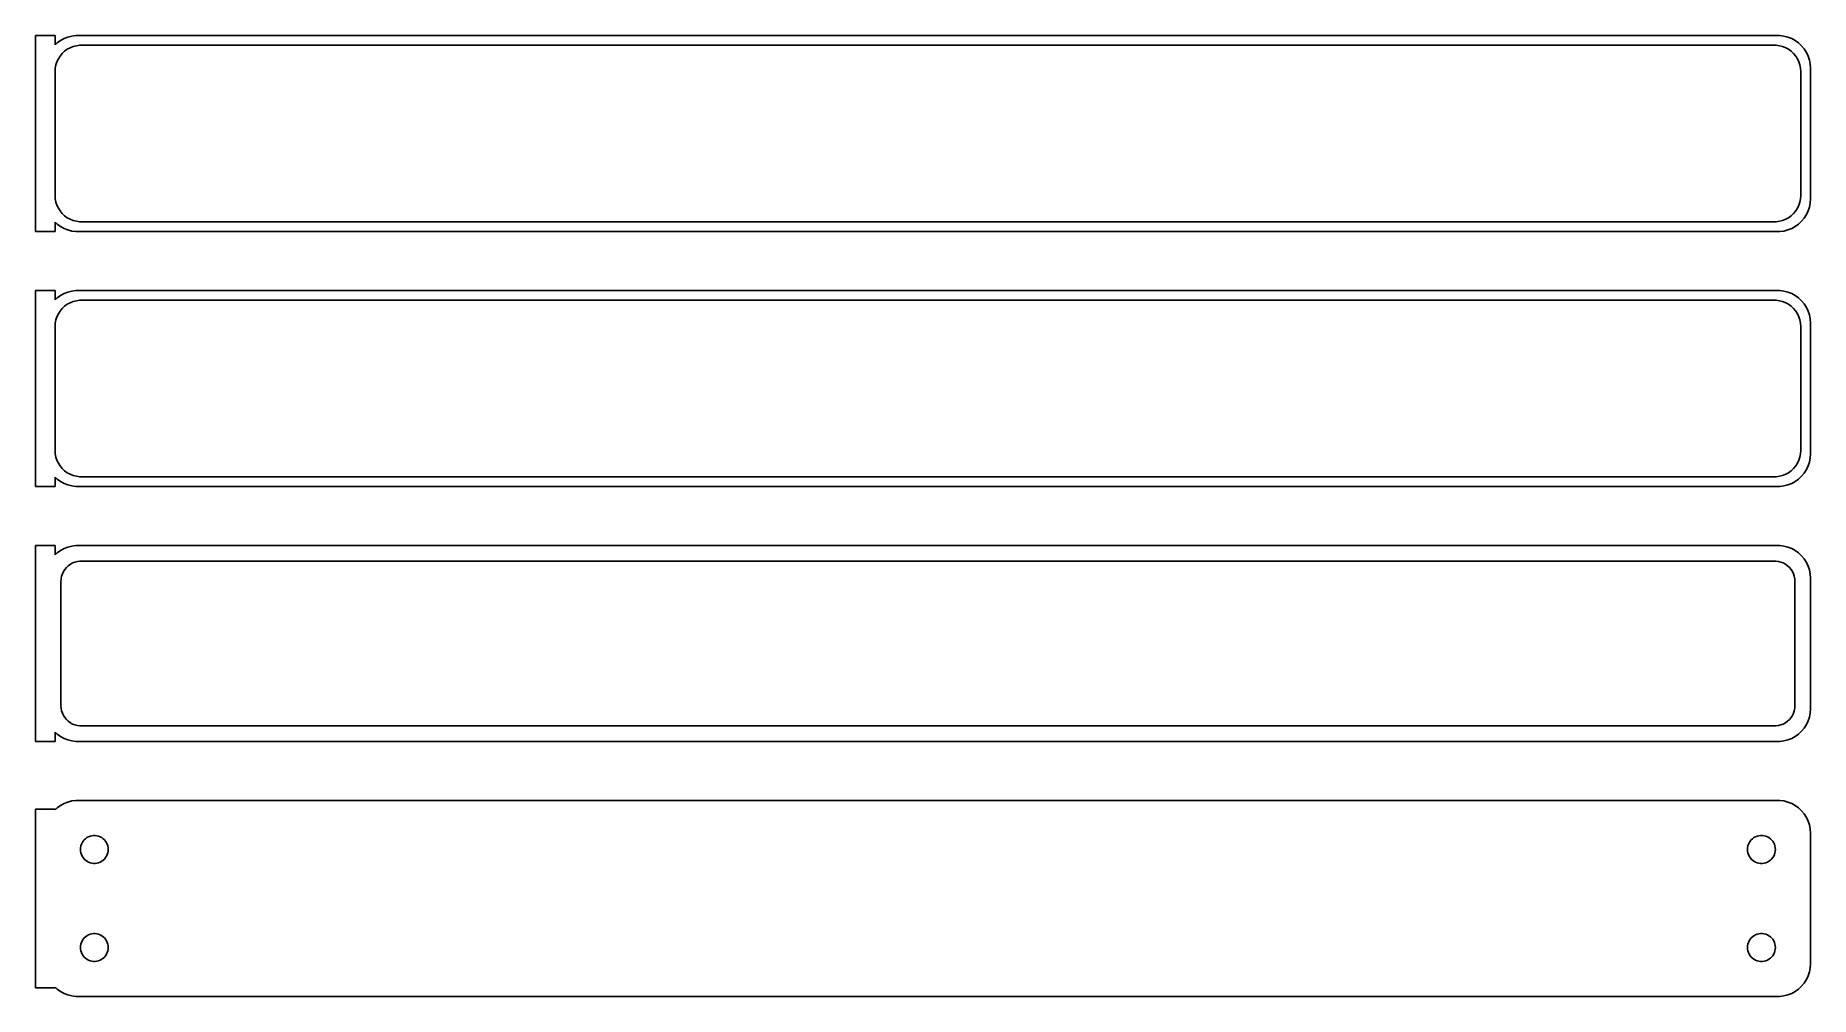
# Model space of a CAD drawing. Header units: metres. Extents: x -136 to 135, y 141 to 288.
import ezdxf

# ---------------------------------------------------------------- set-up
doc = ezdxf.new("R2010")
doc.units = ezdxf.units.M

msp = doc.modelspace()

# ---------------------------------------------------------------- linework, layer by layer
for p, q in [((-133.5, 287.99), (-136.5, 287.99)), ((-136.5, 287.99), (-136.5, 258.01)), ((-133.5, 286.559), (-133.5, 287.99)), ((-130.937, 287.911), (-131.545, 287.755)), ((-130.314, 287.99), (-130.937, 287.911)), ((130.314, 287.99), (-130.314, 287.99)), ((130.937, 287.911), (130.314, 287.99)), ((131.545, 287.755), (130.937, 287.911)), ((-133.187, 286.853), (-133.5, 286.559)), ((-132.679, 287.222), (-133.187, 286.853)), ((-132.736, 284.851), (-132.416, 285.238)), ((-132.129, 287.524), (-132.679, 287.222)), ((-132.416, 285.238), (-132.05, 285.582)), ((-131.545, 287.755), (-132.129, 287.524)), ((-132.05, 285.582), (-131.643, 285.877)), ((-131.643, 285.877), (-131.203, 286.119)), ((-131.203, 286.119), (-130.736, 286.304)), ((-130.736, 286.304), (-130.25, 286.429)), ((-130.25, 286.429), (-129.751, 286.492)), ((-129.751, 286.492), (129.751, 286.492)), ((129.751, 286.492), (130.25, 286.429)), ((130.25, 286.429), (130.736, 286.304)), ((130.736, 286.304), (131.203, 286.119)), ((131.203, 286.119), (131.643, 285.877)), ((132.129, 287.524), (131.545, 287.755)), ((131.643, 285.877), (132.05, 285.582)), ((132.05, 285.582), (132.416, 285.238)), ((132.679, 287.222), (132.129, 287.524)), ((132.416, 285.238), (132.736, 284.851)), ((133.187, 286.853), (132.679, 287.222)), ((133.645, 286.423), (133.187, 286.853)), ((134.045, 285.939), (133.645, 286.423)), ((134.382, 285.409), (134.045, 285.939)), ((134.649, 284.841), (134.382, 285.409)), ((-133.5, 282.5), (-133.468, 283.001)), ((-133.5, 263.5), (-133.5, 282.5)), ((-133.468, 283.001), (-133.374, 283.495)), ((-133.374, 283.495), (-133.219, 283.972)), ((-133.219, 283.972), (-133.005, 284.427)), ((-133.005, 284.427), (-132.736, 284.851)), ((132.736, 284.851), (133.005, 284.427)), ((133.005, 284.427), (133.219, 283.972)), ((133.219, 283.972), (133.374, 283.495)), ((133.374, 283.495), (133.468, 283.001)), ((133.468, 283.001), (133.5, 282.5)), ((133.5, 282.5), (133.5, 263.5)), ((134.843, 284.243), (134.649, 284.841)), ((134.961, 283.627), (134.843, 284.243)), ((135, 283), (134.961, 283.627)), ((135, 263), (135, 283)), ((-133.468, 262.999), (-133.5, 263.5)), ((133.5, 263.5), (133.468, 262.999)), ((-133.374, 262.505), (-133.468, 262.999)), ((-133.219, 262.028), (-133.374, 262.505)), ((-133.005, 261.573), (-133.219, 262.028)), ((-132.736, 261.149), (-133.005, 261.573)), ((-132.416, 260.762), (-132.736, 261.149)), ((-132.05, 260.418), (-132.416, 260.762)), ((132.416, 260.762), (132.05, 260.418)), ((132.736, 261.149), (132.416, 260.762)), ((133.005, 261.573), (132.736, 261.149)), ((133.219, 262.028), (133.005, 261.573)), ((133.374, 262.505), (133.219, 262.028)), ((133.468, 262.999), (133.374, 262.505)), ((134.382, 260.591), (134.649, 261.159)), ((134.649, 261.159), (134.843, 261.757)), ((134.843, 261.757), (134.961, 262.373)), ((134.961, 262.373), (135, 263)), ((-136.5, 258.01), (-133.5, 258.01)), ((-133.5, 259.441), (-133.187, 259.147)), ((-133.5, 258.01), (-133.5, 259.441)), ((-133.187, 259.147), (-132.679, 258.778)), ((-132.679, 258.778), (-132.129, 258.476)), ((-132.129, 258.476), (-131.545, 258.245)), ((-131.643, 260.123), (-132.05, 260.418)), ((-131.203, 259.881), (-131.643, 260.123)), ((-131.545, 258.245), (-130.937, 258.089)), ((-130.736, 259.696), (-131.203, 259.881)), ((-130.937, 258.089), (-130.314, 258.01)), ((-130.25, 259.571), (-130.736, 259.696)), ((-130.314, 258.01), (130.314, 258.01)), ((-129.751, 259.508), (-130.25, 259.571)), ((129.751, 259.508), (-129.751, 259.508)), ((130.25, 259.571), (129.751, 259.508)), ((130.736, 259.696), (130.25, 259.571)), ((130.314, 258.01), (130.937, 258.089)), ((131.203, 259.881), (130.736, 259.696)), ((130.937, 258.089), (131.545, 258.245)), ((131.643, 260.123), (131.203, 259.881)), ((131.545, 258.245), (132.129, 258.476)), ((132.05, 260.418), (131.643, 260.123)), ((132.129, 258.476), (132.679, 258.778)), ((132.679, 258.778), (133.187, 259.147)), ((133.187, 259.147), (133.645, 259.577)), ((133.645, 259.577), (134.045, 260.061)), ((134.045, 260.061), (134.382, 260.591)), ((-133.5, 248.99), (-136.5, 248.99)), ((-136.5, 248.99), (-136.5, 219.01)), ((-133.5, 247.559), (-133.5, 248.99)), ((-133.187, 247.853), (-133.5, 247.559)), ((-132.679, 248.222), (-133.187, 247.853)), ((-132.129, 248.524), (-132.679, 248.222)), ((-131.545, 248.755), (-132.129, 248.524)), ((-131.643, 246.877), (-131.203, 247.119)), ((-130.937, 248.911), (-131.545, 248.755)), ((-131.203, 247.119), (-130.736, 247.304)), ((-130.314, 248.99), (-130.937, 248.911)), ((-130.736, 247.304), (-130.25, 247.429)), ((130.314, 248.99), (-130.314, 248.99)), ((-130.25, 247.429), (-129.751, 247.492)), ((-129.751, 247.492), (129.751, 247.492)), ((129.751, 247.492), (130.25, 247.429)), ((130.25, 247.429), (130.736, 247.304)), ((130.937, 248.911), (130.314, 248.99)), ((130.736, 247.304), (131.203, 247.119)), ((131.545, 248.755), (130.937, 248.911)), ((131.203, 247.119), (131.643, 246.877)), ((132.129, 248.524), (131.545, 248.755)), ((132.679, 248.222), (132.129, 248.524)), ((133.187, 247.853), (132.679, 248.222)), ((133.645, 247.423), (133.187, 247.853)), ((134.045, 246.939), (133.645, 247.423)), ((-133.468, 244.001), (-133.374, 244.495)), ((-133.374, 244.495), (-133.219, 244.972)), ((-133.219, 244.972), (-133.005, 245.427)), ((-133.005, 245.427), (-132.736, 245.851)), ((-132.736, 245.851), (-132.416, 246.238)), ((-132.416, 246.238), (-132.05, 246.582)), ((-132.05, 246.582), (-131.643, 246.877)), ((131.643, 246.877), (132.05, 246.582)), ((132.05, 246.582), (132.416, 246.238)), ((132.416, 246.238), (132.736, 245.851)), ((132.736, 245.851), (133.005, 245.427)), ((133.005, 245.427), (133.219, 244.972)), ((133.219, 244.972), (133.374, 244.495)), ((133.374, 244.495), (133.468, 244.001)), ((134.382, 246.409), (134.045, 246.939)), ((134.649, 245.841), (134.382, 246.409)), ((134.843, 245.243), (134.649, 245.841)), ((134.961, 244.627), (134.843, 245.243)), ((135, 244), (134.961, 244.627)), ((-133.5, 243.5), (-133.468, 244.001)), ((-133.5, 224.5), (-133.5, 243.5)), ((133.468, 244.001), (133.5, 243.5)), ((133.5, 243.5), (133.5, 224.5)), ((135, 224), (135, 244)), ((-133.468, 223.999), (-133.5, 224.5)), ((-133.374, 223.505), (-133.468, 223.999)), ((-133.219, 223.028), (-133.374, 223.505)), ((-133.005, 222.573), (-133.219, 223.028)), ((133.219, 223.028), (133.005, 222.573)), ((133.374, 223.505), (133.219, 223.028)), ((133.468, 223.999), (133.374, 223.505)), ((133.5, 224.5), (133.468, 223.999)), ((134.649, 222.159), (134.843, 222.757)), ((134.843, 222.757), (134.961, 223.373)), ((134.961, 223.373), (135, 224)), ((-133.5, 220.441), (-133.187, 220.147)), ((-133.5, 219.01), (-133.5, 220.441)), ((-133.187, 220.147), (-132.679, 219.778)), ((-132.736, 222.149), (-133.005, 222.573)), ((-132.416, 221.762), (-132.736, 222.149)), ((-132.05, 221.418), (-132.416, 221.762)), ((-131.643, 221.123), (-132.05, 221.418)), ((-131.203, 220.881), (-131.643, 221.123)), ((-130.736, 220.696), (-131.203, 220.881)), ((-130.25, 220.571), (-130.736, 220.696)), ((-129.751, 220.508), (-130.25, 220.571)), ((129.751, 220.508), (-129.751, 220.508)), ((130.25, 220.571), (129.751, 220.508)), ((130.736, 220.696), (130.25, 220.571)), ((131.203, 220.881), (130.736, 220.696)), ((131.643, 221.123), (131.203, 220.881)), ((132.05, 221.418), (131.643, 221.123)), ((132.416, 221.762), (132.05, 221.418)), ((132.736, 222.149), (132.416, 221.762)), ((132.679, 219.778), (133.187, 220.147)), ((133.005, 222.573), (132.736, 222.149)), ((133.187, 220.147), (133.645, 220.577)), ((133.645, 220.577), (134.045, 221.061)), ((134.045, 221.061), (134.382, 221.591)), ((134.382, 221.591), (134.649, 222.159)), ((-136.5, 219.01), (-133.5, 219.01)), ((-132.679, 219.778), (-132.129, 219.476)), ((-132.129, 219.476), (-131.545, 219.245)), ((-131.545, 219.245), (-130.937, 219.089)), ((-130.937, 219.089), (-130.314, 219.01)), ((-130.314, 219.01), (130.314, 219.01)), ((130.314, 219.01), (130.937, 219.089)), ((130.937, 219.089), (131.545, 219.245)), ((131.545, 219.245), (132.129, 219.476)), ((132.129, 219.476), (132.679, 219.778)), ((-133.5, 209.979), (-136.5, 209.979)), ((-136.5, 209.979), (-136.5, 180.021)), ((-133.5, 208.559), (-133.5, 209.979)), ((-132.679, 209.222), (-133.187, 208.853)), ((-132.129, 209.524), (-132.679, 209.222)), ((-131.545, 209.755), (-132.129, 209.524)), ((-130.937, 209.911), (-131.545, 209.755)), ((-130.314, 209.99), (-130.937, 209.911)), ((130.314, 209.99), (-130.314, 209.99)), ((130.937, 209.911), (130.314, 209.99)), ((131.545, 209.755), (130.937, 209.911)), ((132.129, 209.524), (131.545, 209.755)), ((132.679, 209.222), (132.129, 209.524)), ((133.187, 208.853), (132.679, 209.222)), ((-133.187, 208.853), (-133.5, 208.559)), ((-132.018, 206.33), (-131.769, 206.631)), ((-131.769, 206.631), (-131.484, 206.899)), ((-131.484, 206.899), (-131.168, 207.128)), ((-131.168, 207.128), (-130.825, 207.317)), ((-130.825, 207.317), (-130.462, 207.461)), ((-130.462, 207.461), (-130.083, 207.558)), ((-130.083, 207.558), (-129.695, 207.607)), ((-129.695, 207.607), (129.695, 207.607)), ((129.695, 207.607), (130.083, 207.558)), ((130.083, 207.558), (130.462, 207.461)), ((130.462, 207.461), (130.825, 207.317)), ((130.825, 207.317), (131.168, 207.128)), ((131.168, 207.128), (131.484, 206.899)), ((131.484, 206.899), (131.769, 206.631)), ((131.769, 206.631), (132.018, 206.33)), ((133.645, 208.423), (133.187, 208.853)), ((134.045, 207.939), (133.645, 208.423)), ((134.382, 207.409), (134.045, 207.939)), ((134.649, 206.841), (134.382, 207.409)), ((134.843, 206.243), (134.649, 206.841)), ((-132.613, 204.5), (-132.588, 204.89)), ((-132.613, 185.5), (-132.613, 204.5)), ((-132.588, 204.89), (-132.515, 205.274)), ((-132.515, 205.274), (-132.394, 205.646)), ((-132.394, 205.646), (-132.228, 206)), ((-132.228, 206), (-132.018, 206.33)), ((132.018, 206.33), (132.228, 206)), ((132.228, 206), (132.394, 205.646)), ((132.394, 205.646), (132.515, 205.274)), ((132.515, 205.274), (132.588, 204.89)), ((132.588, 204.89), (132.613, 204.5)), ((132.613, 204.5), (132.613, 185.5)), ((134.961, 205.627), (134.843, 206.243)), ((135, 205), (134.961, 205.627)), ((135, 185), (135, 205)), ((-132.588, 185.11), (-132.613, 185.5)), ((-132.515, 184.726), (-132.588, 185.11)), ((-132.394, 184.354), (-132.515, 184.726)), ((132.515, 184.726), (132.394, 184.354)), ((132.588, 185.11), (132.515, 184.726)), ((132.613, 185.5), (132.588, 185.11)), ((134.961, 184.373), (135, 185)), ((-132.228, 184), (-132.394, 184.354)), ((-132.018, 183.67), (-132.228, 184)), ((-131.769, 183.369), (-132.018, 183.67)), ((-131.484, 183.101), (-131.769, 183.369)), ((-131.168, 182.872), (-131.484, 183.101)), ((-130.825, 182.683), (-131.168, 182.872)), ((-130.462, 182.539), (-130.825, 182.683)), ((-130.083, 182.442), (-130.462, 182.539)), ((-129.695, 182.393), (-130.083, 182.442)), ((129.695, 182.393), (-129.695, 182.393)), ((130.083, 182.442), (129.695, 182.393)), ((130.462, 182.539), (130.083, 182.442)), ((130.825, 182.683), (130.462, 182.539)), ((131.168, 182.872), (130.825, 182.683)), ((131.484, 183.101), (131.168, 182.872)), ((131.769, 183.369), (131.484, 183.101)), ((132.018, 183.67), (131.769, 183.369)), ((132.228, 184), (132.018, 183.67)), ((132.394, 184.354), (132.228, 184)), ((133.645, 181.577), (134.045, 182.061)), ((134.045, 182.061), (134.382, 182.591)), ((134.382, 182.591), (134.649, 183.159)), ((134.649, 183.159), (134.843, 183.757)), ((134.843, 183.757), (134.961, 184.373)), ((-136.5, 180.021), (-133.5, 180.021)), ((-133.5, 180.021), (-133.5, 181.441)), ((-133.5, 181.441), (-133.187, 181.147)), ((-133.187, 181.147), (-132.679, 180.778)), ((-132.679, 180.778), (-132.129, 180.476)), ((-132.129, 180.476), (-131.545, 180.245)), ((-131.545, 180.245), (-130.937, 180.089)), ((-130.937, 180.089), (-130.314, 180.01)), ((-130.314, 180.01), (130.314, 180.01)), ((130.314, 180.01), (130.937, 180.089)), ((130.937, 180.089), (131.545, 180.245)), ((131.545, 180.245), (132.129, 180.476)), ((132.129, 180.476), (132.679, 180.778)), ((132.679, 180.778), (133.187, 181.147)), ((133.187, 181.147), (133.645, 181.577)), ((-133.5, 169.653), (-136.5, 169.653)), ((-136.5, 169.653), (-136.5, 142.347)), ((-133.187, 169.853), (-133.5, 169.559)), ((-133.5, 169.559), (-133.5, 169.653)), ((-132.679, 170.222), (-133.187, 169.853)), ((-132.129, 170.524), (-132.679, 170.222)), ((-131.545, 170.755), (-132.129, 170.524)), ((-130.937, 170.911), (-131.545, 170.755)), ((-130.314, 170.99), (-130.937, 170.911)), ((130.314, 170.99), (-130.314, 170.99)), ((130.937, 170.911), (130.314, 170.99)), ((131.545, 170.755), (130.937, 170.911)), ((132.129, 170.524), (131.545, 170.755)), ((132.679, 170.222), (132.129, 170.524)), ((133.187, 169.853), (132.679, 170.222)), ((133.645, 169.423), (133.187, 169.853)), ((134.045, 168.939), (133.645, 169.423)), ((134.382, 168.409), (134.045, 168.939)), ((134.649, 167.841), (134.382, 168.409)), ((-127.9, 165.597), (-127.634, 165.631)), ((-127.634, 165.631), (-127.366, 165.631)), ((-127.366, 165.631), (-127.1, 165.597)), ((127.1, 165.597), (127.366, 165.631)), ((127.366, 165.631), (127.634, 165.631)), ((127.634, 165.631), (127.9, 165.597)), ((134.843, 167.243), (134.649, 167.841)), ((134.961, 166.627), (134.843, 167.243)), ((135, 166), (134.961, 166.627)), ((135, 146), (135, 166)), ((-129.635, 163.5), (-129.618, 163.768)), ((-129.618, 163.232), (-129.635, 163.5)), ((-129.618, 163.768), (-129.568, 164.031)), ((-129.568, 162.969), (-129.618, 163.232)), ((-129.568, 164.031), (-129.485, 164.286)), ((-129.485, 162.714), (-129.568, 162.969)), ((-129.485, 164.286), (-129.371, 164.529)), ((-129.371, 164.529), (-129.227, 164.755)), ((-129.227, 164.755), (-129.057, 164.962)), ((-129.057, 164.962), (-128.861, 165.145)), ((-128.861, 165.145), (-128.644, 165.303)), ((-128.644, 165.303), (-128.409, 165.432)), ((-128.409, 165.432), (-128.16, 165.531)), ((-128.16, 165.531), (-127.9, 165.597)), ((-127.1, 165.597), (-126.84, 165.531)), ((-126.84, 165.531), (-126.591, 165.432)), ((-126.591, 165.432), (-126.356, 165.303)), ((-126.356, 165.303), (-126.139, 165.145)), ((-126.139, 165.145), (-125.943, 164.962)), ((-125.943, 164.962), (-125.773, 164.755)), ((-125.773, 164.755), (-125.629, 164.529)), ((-125.629, 164.529), (-125.515, 164.286)), ((-125.515, 164.286), (-125.432, 164.031)), ((-125.432, 162.969), (-125.515, 162.714)), ((-125.432, 164.031), (-125.382, 163.768)), ((-125.382, 163.232), (-125.432, 162.969)), ((-125.382, 163.768), (-125.365, 163.5)), ((-125.365, 163.5), (-125.382, 163.232)), ((125.365, 163.5), (125.382, 163.768)), ((125.382, 163.232), (125.365, 163.5)), ((125.382, 163.768), (125.432, 164.031)), ((125.432, 162.969), (125.382, 163.232)), ((125.432, 164.031), (125.515, 164.286)), ((125.515, 162.714), (125.432, 162.969)), ((125.515, 164.286), (125.629, 164.529)), ((125.629, 164.529), (125.773, 164.755)), ((125.773, 164.755), (125.943, 164.962)), ((125.943, 164.962), (126.139, 165.145)), ((126.139, 165.145), (126.356, 165.303)), ((126.356, 165.303), (126.591, 165.432)), ((126.591, 165.432), (126.84, 165.531)), ((126.84, 165.531), (127.1, 165.597)), ((127.9, 165.597), (128.16, 165.531)), ((128.16, 165.531), (128.409, 165.432)), ((128.409, 165.432), (128.644, 165.303)), ((128.644, 165.303), (128.861, 165.145)), ((128.861, 165.145), (129.057, 164.962)), ((129.057, 164.962), (129.227, 164.755)), ((129.227, 164.755), (129.371, 164.529)), ((129.371, 164.529), (129.485, 164.286)), ((129.485, 164.286), (129.568, 164.031)), ((129.568, 162.969), (129.485, 162.714)), ((129.568, 164.031), (129.618, 163.768)), ((129.618, 163.232), (129.568, 162.969)), ((129.618, 163.768), (129.635, 163.5)), ((129.635, 163.5), (129.618, 163.232)), ((-129.371, 162.471), (-129.485, 162.714)), ((-129.227, 162.245), (-129.371, 162.471)), ((-129.057, 162.038), (-129.227, 162.245)), ((-128.861, 161.855), (-129.057, 162.038)), ((-128.644, 161.697), (-128.861, 161.855)), ((-128.409, 161.568), (-128.644, 161.697)), ((-128.16, 161.469), (-128.409, 161.568)), ((-127.9, 161.403), (-128.16, 161.469)), ((-127.634, 161.369), (-127.9, 161.403)), ((-127.366, 161.369), (-127.634, 161.369)), ((-127.1, 161.403), (-127.366, 161.369)), ((-126.84, 161.469), (-127.1, 161.403)), ((-126.591, 161.568), (-126.84, 161.469)), ((-126.356, 161.697), (-126.591, 161.568)), ((-126.139, 161.855), (-126.356, 161.697)), ((-125.943, 162.038), (-126.139, 161.855)), ((-125.773, 162.245), (-125.943, 162.038)), ((-125.629, 162.471), (-125.773, 162.245)), ((-125.515, 162.714), (-125.629, 162.471)), ((125.629, 162.471), (125.515, 162.714)), ((125.773, 162.245), (125.629, 162.471)), ((125.943, 162.038), (125.773, 162.245)), ((126.139, 161.855), (125.943, 162.038)), ((126.356, 161.697), (126.139, 161.855)), ((126.591, 161.568), (126.356, 161.697)), ((126.84, 161.469), (126.591, 161.568)), ((127.1, 161.403), (126.84, 161.469)), ((127.366, 161.369), (127.1, 161.403)), ((127.634, 161.369), (127.366, 161.369)), ((127.9, 161.403), (127.634, 161.369)), ((128.16, 161.469), (127.9, 161.403)), ((128.409, 161.568), (128.16, 161.469)), ((128.644, 161.697), (128.409, 161.568)), ((128.861, 161.855), (128.644, 161.697)), ((129.057, 162.038), (128.861, 161.855)), ((129.227, 162.245), (129.057, 162.038)), ((129.371, 162.471), (129.227, 162.245)), ((129.485, 162.714), (129.371, 162.471)), ((-129.485, 149.286), (-129.371, 149.529)), ((-129.371, 149.529), (-129.227, 149.755)), ((-129.227, 149.755), (-129.057, 149.962)), ((-129.057, 149.962), (-128.861, 150.145)), ((-128.861, 150.145), (-128.644, 150.303)), ((-128.644, 150.303), (-128.409, 150.432)), ((-128.409, 150.432), (-128.16, 150.531)), ((-128.16, 150.531), (-127.9, 150.597)), ((-127.9, 150.597), (-127.634, 150.631)), ((-127.634, 150.631), (-127.366, 150.631)), ((-127.366, 150.631), (-127.1, 150.597)), ((-127.1, 150.597), (-126.84, 150.531)), ((-126.84, 150.531), (-126.591, 150.432)), ((-126.591, 150.432), (-126.356, 150.303)), ((-126.356, 150.303), (-126.139, 150.145)), ((-126.139, 150.145), (-125.943, 149.962)), ((-125.943, 149.962), (-125.773, 149.755)), ((-125.773, 149.755), (-125.629, 149.529)), ((-125.629, 149.529), (-125.515, 149.286)), ((125.515, 149.286), (125.629, 149.529)), ((125.629, 149.529), (125.773, 149.755)), ((125.773, 149.755), (125.943, 149.962)), ((125.943, 149.962), (126.139, 150.145)), ((126.139, 150.145), (126.356, 150.303)), ((126.356, 150.303), (126.591, 150.432)), ((126.591, 150.432), (126.84, 150.531)), ((126.84, 150.531), (127.1, 150.597)), ((127.1, 150.597), (127.366, 150.631)), ((127.366, 150.631), (127.634, 150.631)), ((127.634, 150.631), (127.9, 150.597)), ((127.9, 150.597), (128.16, 150.531)), ((128.16, 150.531), (128.409, 150.432)), ((128.409, 150.432), (128.644, 150.303)), ((128.644, 150.303), (128.861, 150.145)), ((128.861, 150.145), (129.057, 149.962)), ((129.057, 149.962), (129.227, 149.755)), ((129.227, 149.755), (129.371, 149.529)), ((129.371, 149.529), (129.485, 149.286)), ((-129.635, 148.5), (-129.618, 148.768)), ((-129.618, 148.232), (-129.635, 148.5)), ((-129.618, 148.768), (-129.568, 149.031)), ((-129.568, 147.969), (-129.618, 148.232)), ((-129.568, 149.031), (-129.485, 149.286)), ((-129.485, 147.714), (-129.568, 147.969)), ((-129.371, 147.471), (-129.485, 147.714)), ((-129.227, 147.245), (-129.371, 147.471)), ((-129.057, 147.038), (-129.227, 147.245)), ((-128.861, 146.855), (-129.057, 147.038)), ((-128.644, 146.697), (-128.861, 146.855)), ((-128.409, 146.568), (-128.644, 146.697)), ((-126.356, 146.697), (-126.591, 146.568)), ((-126.139, 146.855), (-126.356, 146.697)), ((-125.943, 147.038), (-126.139, 146.855)), ((-125.773, 147.245), (-125.943, 147.038)), ((-125.629, 147.471), (-125.773, 147.245)), ((-125.515, 147.714), (-125.629, 147.471)), ((-125.515, 149.286), (-125.432, 149.031)), ((-125.432, 147.969), (-125.515, 147.714)), ((-125.432, 149.031), (-125.382, 148.768)), ((-125.382, 148.232), (-125.432, 147.969)), ((-125.382, 148.768), (-125.365, 148.5)), ((-125.365, 148.5), (-125.382, 148.232)), ((125.365, 148.5), (125.382, 148.768)), ((125.382, 148.232), (125.365, 148.5)), ((125.382, 148.768), (125.432, 149.031)), ((125.432, 147.969), (125.382, 148.232)), ((125.432, 149.031), (125.515, 149.286)), ((125.515, 147.714), (125.432, 147.969)), ((125.629, 147.471), (125.515, 147.714)), ((125.773, 147.245), (125.629, 147.471)), ((125.943, 147.038), (125.773, 147.245)), ((126.139, 146.855), (125.943, 147.038)), ((126.356, 146.697), (126.139, 146.855)), ((126.591, 146.568), (126.356, 146.697)), ((128.644, 146.697), (128.409, 146.568)), ((128.861, 146.855), (128.644, 146.697)), ((129.057, 147.038), (128.861, 146.855)), ((129.227, 147.245), (129.057, 147.038)), ((129.371, 147.471), (129.227, 147.245)), ((129.485, 147.714), (129.371, 147.471)), ((129.485, 149.286), (129.568, 149.031)), ((129.568, 147.969), (129.485, 147.714)), ((129.568, 149.031), (129.618, 148.768)), ((129.618, 148.232), (129.568, 147.969)), ((129.618, 148.768), (129.635, 148.5)), ((129.635, 148.5), (129.618, 148.232)), ((-128.16, 146.469), (-128.409, 146.568)), ((-127.9, 146.403), (-128.16, 146.469)), ((-127.634, 146.369), (-127.9, 146.403)), ((-127.366, 146.369), (-127.634, 146.369)), ((-127.1, 146.403), (-127.366, 146.369)), ((-126.84, 146.469), (-127.1, 146.403)), ((-126.591, 146.568), (-126.84, 146.469)), ((126.84, 146.469), (126.591, 146.568)), ((127.1, 146.403), (126.84, 146.469)), ((127.366, 146.369), (127.1, 146.403)), ((127.634, 146.369), (127.366, 146.369)), ((127.9, 146.403), (127.634, 146.369)), ((128.16, 146.469), (127.9, 146.403)), ((128.409, 146.568), (128.16, 146.469)), ((134.382, 143.591), (134.649, 144.159)), ((134.649, 144.159), (134.843, 144.757)), ((134.843, 144.757), (134.961, 145.373)), ((134.961, 145.373), (135, 146)), ((-136.5, 142.347), (-133.5, 142.347)), ((-133.5, 142.347), (-133.5, 142.441)), ((-133.5, 142.441), (-133.187, 142.147)), ((-133.187, 142.147), (-132.679, 141.778)), ((-132.679, 141.778), (-132.129, 141.476)), ((-132.129, 141.476), (-131.545, 141.245)), ((-131.545, 141.245), (-130.937, 141.089)), ((130.937, 141.089), (131.545, 141.245)), ((131.545, 141.245), (132.129, 141.476)), ((132.129, 141.476), (132.679, 141.778)), ((132.679, 141.778), (133.187, 142.147)), ((133.187, 142.147), (133.645, 142.577)), ((133.645, 142.577), (134.045, 143.061)), ((134.045, 143.061), (134.382, 143.591)), ((-130.937, 141.089), (-130.314, 141.01)), ((-130.314, 141.01), (130.314, 141.01)), ((130.314, 141.01), (130.937, 141.089))]:
    msp.add_line(p, q)

doc.saveas('drawing.dxf')
